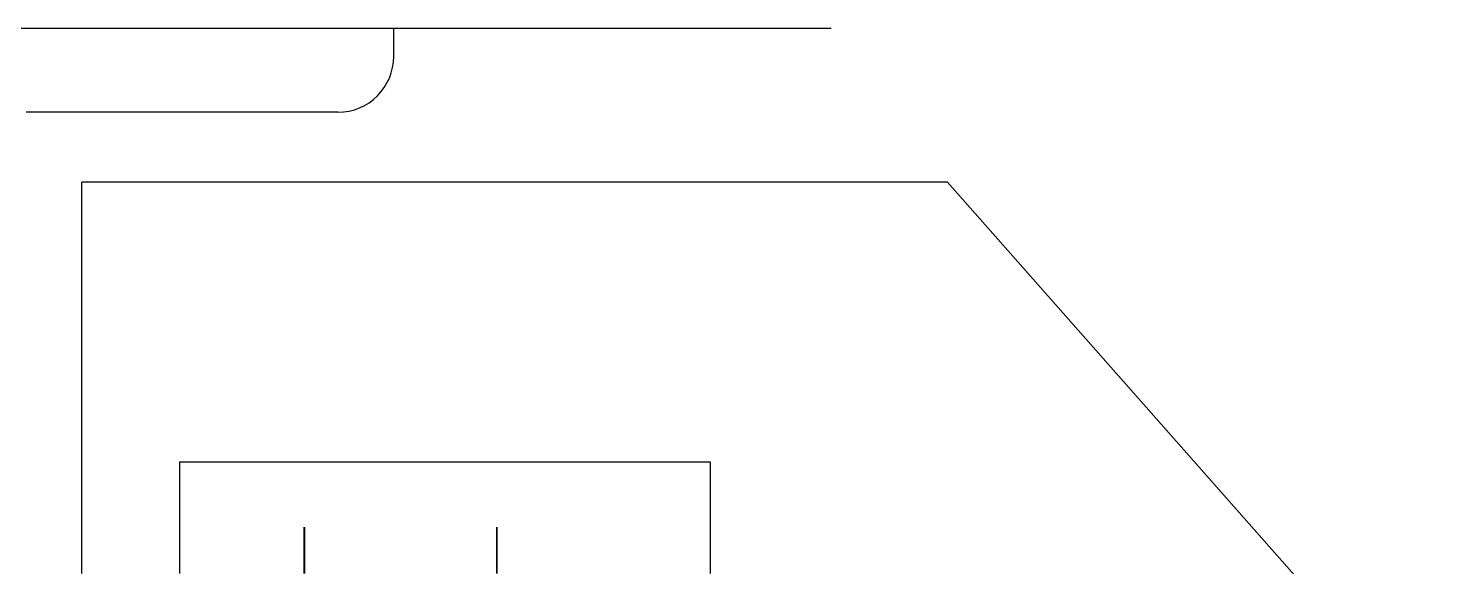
# Model space of a CAD drawing. Header units: inches. Extents: x -336 to 2272, y -120 to 1248.
# Drawn here: x 1054 to 2272, y 786 to 1248 of the extents above; entities that cross this region are included whole.
import ezdxf

# ---------------------------------------------------------------- set-up
doc = ezdxf.new("R2010")
doc.units = ezdxf.units.IN
doc.header["$LTSCALE"] = 100
doc.header["$MEASUREMENT"] = 0
doc.layers.add('A-DOOR', color=2, linetype='CONTINUOUS')
doc.layers.add('A-SITE', color=3, linetype='CONTINUOUS')

msp = doc.modelspace()

# ---------------------------------------------------------------- linework, layer by layer
at = {"layer": 'A-DOOR'}
for points in [[(1291.2, 780, 1.5, 1.5, 0), (1291.2, 820, 0, 0, 0), (1292, 820, 0, 0, 0.414214), (1252, 780, 0, 0, 0.414214)], [(1456.7, 780, 1.5, 1.5, 0), (1456.7, 820, 0, 0, 0), (1456, 820, 0, 0, -0.414214), (1496, 780, 0, 0, -0.414214)]]:
    msp.add_lwpolyline(points, format="xyseb", dxfattribs=at)
at = {"layer": 'A-SITE'}
for p, q in [((1744, 1248), (936, 1248)), ((1368, 1224), (1368, 1248)), ((1320, 1176), (1052, 1176)), ((1844, 1116), (1100, 1116)), ((1100, 780), (1100, 1116)), ((1844, 1116), (2272, 632)), ((1184, 876), (1640, 876)), ((1184, 876), (1184, 780)), ((1640, 876), (1640, 780))]:
    msp.add_line(p, q, dxfattribs=at)
msp.add_arc((1320, 1224), 48, 270, 0, dxfattribs=at)

doc.saveas('drawing.dxf')
